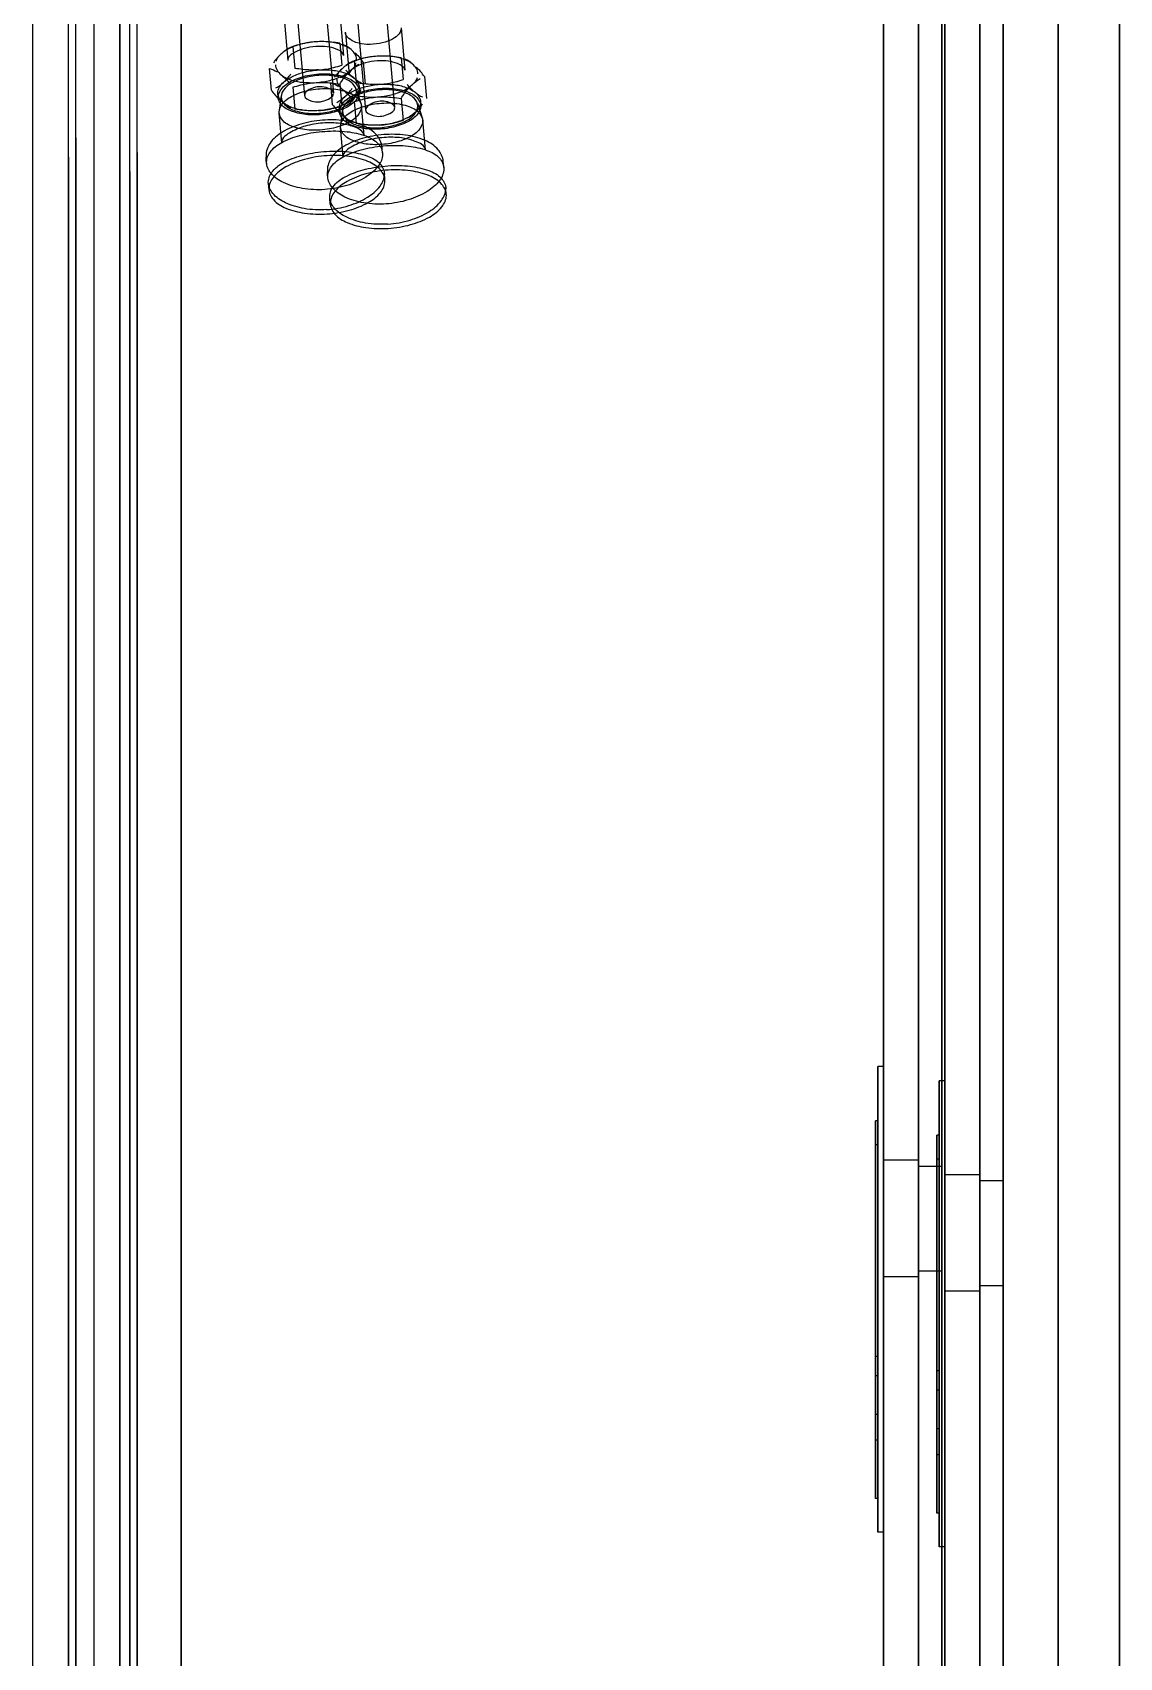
# Model space of a CAD drawing. Header units: millimetres. Extents: x -69706 to 52883, y -6882 to 68885.
# Drawn here: x 7547.1 to 7640.5, y 24041.9 to 24181.5 of the extents above; entities that cross this region are included whole.
import ezdxf

# ---------------------------------------------------------------- set-up
doc = ezdxf.new("R2010")
doc.units = ezdxf.units.MM
doc.layers.add('ac-SB', color=7, linetype='Continuous', lineweight=13)

# ---------------------------------------------------------------- blocks, each defined once
blk = doc.blocks.new('A$C15852BBE')
at = {"layer": 'ac-SB', "lineweight": -3}
for p, q in [((5538.81, 3950), (5538.81, 50)), ((5538.81, 2872.2), (5538.81, 3496)), ((5538.81, 2872.2), (5538.81, 3496)), ((5538.81, 2872.2), (5538.81, 3496)), ((5538.81, 3496), (5538.81, 2872.2)), ((5553.81, 3496.04), (5553.81, 2872.16)), ((5553.81, 2872.16), (5553.81, 3496.04)), ((5553.81, 3496), (5553.81, 2872.2)), ((5544.08, 2870.96), (5544.08, 3494.76)), ((5544.08, 2870.96), (5544.08, 3494.76)), ((5544.08, 2870.96), (5544.08, 3494.76)), ((5544.08, 3494.76), (5544.08, 2870.96)), ((5559.08, 3494.8), (5559.08, 2870.92)), ((5559.08, 2870.92), (5559.08, 3494.8)), ((5559.08, 3494.76), (5559.08, 2870.96)), ((5550.81, 2874.1), (5550.81, 3494.1)), ((5550.81, 3494.1), (5550.81, 2874.1)), ((5556.08, 2872.86), (5556.08, 3492.86)), ((5556.08, 3492.86), (5556.08, 2872.86)), ((5548.81, 2980.58), (5548.81, 3419.1)), ((5550.81, 3419.1), (5550.81, 2980.58)), ((5554.08, 2979.34), (5554.08, 3417.86)), ((5556.08, 3417.86), (5556.08, 2979.34)), ((5548.81, 3006.01), (5548.81, 3389.74)), ((5550.81, 3006.01), (5550.81, 3389.74)), ((5554.08, 3004.77), (5554.08, 3388.5)), ((5556.08, 3004.77), (5556.08, 3388.5)), ((5548.81, 3387.61), (5548.81, 2949.1)), ((5550.81, 2949.1), (5550.81, 3387.61)), ((5554.08, 3386.37), (5554.08, 2947.86)), ((5556.08, 2947.86), (5556.08, 3386.37)), ((5548.81, 3362.19), (5548.81, 2978.45)), ((5550.81, 3362.19), (5550.81, 2978.45)), ((5554.08, 3360.95), (5554.08, 2977.22)), ((5556.08, 3360.95), (5556.08, 2977.22)), ((5623.18, 3034.36), (5623.18, 3357)), ((5623.81, 3036.01), (5623.81, 3355.1)), ((5628.45, 3033.12), (5628.45, 3355.76)), ((5629.08, 3034.77), (5629.08, 3353.86)), ((5623.18, 3333.83), (5623.18, 3011.2)), ((5628.45, 3332.59), (5628.45, 3009.96)), ((5623.81, 3332.19), (5623.81, 3013.1)), ((5629.08, 3330.95), (5629.08, 3011.86)), ((5619.41, 3200.18), (5619.41, 3004.6)), ((5626.91, 3004.6), (5626.91, 3200.18)), ((5619.41, 3006.6), (5619.41, 3200)), ((5624.68, 3198.94), (5624.68, 3003.36)), ((5624.68, 3005.36), (5624.68, 3198.76)), ((5632.18, 3003.36), (5632.18, 3198.94)), ((5550.81, 2976.6), (5550.81, 3184.1)), ((5553.81, 3184.1), (5553.81, 2976.6)), ((5556.08, 2975.36), (5556.08, 3182.86)), ((5559.08, 3182.86), (5559.08, 2975.36)), ((5553.81, 3152.1), (5553.81, 3154.1)), ((5553.81, 3154.1), (5553.81, 3152.1)), ((5553.81, 3154.1), (5554.31, 3154.1)), ((5553.81, 3154.1), (5554.31, 3154.1)), ((5554.31, 3154.1), (5554.31, 3152.1)), ((5554.31, 3152.1), (5554.31, 3154.1)), ((5559.08, 3150.86), (5559.08, 3152.86)), ((5559.08, 3152.86), (5559.08, 3150.86)), ((5559.08, 3152.86), (5559.58, 3152.86)), ((5559.08, 3152.86), (5559.58, 3152.86)), ((5559.58, 3152.86), (5559.58, 3150.86)), ((5559.58, 3150.86), (5559.58, 3152.86)), ((5553.81, 3116.1), (5553.81, 3152.1)), ((5553.81, 3152.1), (5553.81, 3116.1)), ((5554.31, 3152.1), (5554.31, 3116.1)), ((5554.31, 3116.1), (5554.31, 3152.1)), ((5554.31, 3138.97), (5554.31, 3151.21)), ((5554.31, 3151.21), (5554.31, 3146.2)), ((5554.31, 3151.21), (5554.51, 3151.21)), ((5554.51, 3151.21), (5554.51, 3138.97)), ((5554.51, 3146.2), (5554.51, 3151.21)), ((5559.08, 3114.86), (5559.08, 3150.86)), ((5559.08, 3150.86), (5559.08, 3114.86)), ((5559.58, 3150.86), (5559.58, 3114.86)), ((5559.58, 3114.86), (5559.58, 3150.86)), ((5559.58, 3137.73), (5559.58, 3149.97)), ((5559.58, 3149.97), (5559.58, 3144.96)), ((5559.58, 3149.97), (5559.78, 3149.97)), ((5559.78, 3149.97), (5559.78, 3137.73)), ((5559.78, 3144.96), (5559.78, 3149.97)), ((5554.31, 3146.2), (5554.31, 3143.95)), ((5554.31, 3146.2), (5554.51, 3146.2)), ((5554.51, 3143.95), (5554.51, 3146.2)), ((5559.58, 3144.96), (5559.58, 3142.71)), ((5559.58, 3144.96), (5559.78, 3144.96)), ((5559.78, 3142.71), (5559.78, 3144.96)), ((5554.31, 3143.95), (5554.31, 3118.75)), ((5554.51, 3143.95), (5554.31, 3143.95)), ((5554.51, 3118.75), (5554.51, 3143.95)), ((5559.58, 3142.71), (5559.58, 3117.52)), ((5559.78, 3142.71), (5559.58, 3142.71)), ((5559.78, 3117.52), (5559.78, 3142.71)), ((5554.31, 3120.79), (5554.31, 3140.66)), ((5554.31, 3140.66), (5554.31, 3138.97)), ((5554.31, 3140.66), (5554.51, 3140.66)), ((5554.51, 3138.97), (5554.51, 3140.66)), ((5554.51, 3140.66), (5554.51, 3120.79)), ((5554.51, 3138.97), (5554.31, 3138.97)), ((5559.58, 3119.55), (5559.58, 3139.42)), ((5559.58, 3139.42), (5559.58, 3137.73)), ((5559.58, 3139.42), (5559.78, 3139.42)), ((5559.78, 3137.73), (5559.78, 3139.42)), ((5559.78, 3139.42), (5559.78, 3119.55)), ((5559.78, 3137.73), (5559.58, 3137.73)), ((5548.81, 3124.91), (5548.81, 3131.66)), ((5550.81, 3131.66), (5548.81, 3131.66)), ((5550.81, 3132.16), (5550.81, 3122.16)), ((5550.81, 3122.16), (5550.81, 3132.16)), ((5550.81, 3132.16), (5553.81, 3132.16)), ((5550.81, 3132.16), (5553.81, 3132.16)), ((5550.81, 3124.91), (5550.81, 3131.66)), ((5553.81, 3122.16), (5553.81, 3132.16)), ((5553.81, 3132.16), (5553.81, 3122.16)), ((5554.08, 3123.67), (5554.08, 3130.42)), ((5556.08, 3130.42), (5554.08, 3130.42)), ((5556.08, 3130.92), (5556.08, 3120.92)), ((5556.08, 3120.92), (5556.08, 3130.92)), ((5556.08, 3130.92), (5559.08, 3130.92)), ((5556.08, 3130.92), (5559.08, 3130.92)), ((5556.08, 3123.67), (5556.08, 3130.42)), ((5559.08, 3120.92), (5559.08, 3130.92)), ((5559.08, 3130.92), (5559.08, 3120.92)), ((5548.81, 3129.41), (5548.81, 3122.66)), ((5550.81, 3129.41), (5550.81, 3122.66)), ((5554.08, 3128.17), (5554.08, 3121.42)), ((5556.08, 3128.17), (5556.08, 3121.42)), ((5550.81, 3122.66), (5548.81, 3122.66)), ((5550.81, 3122.16), (5553.81, 3122.16)), ((5550.81, 3122.16), (5553.81, 3122.16)), ((5556.08, 3121.42), (5554.08, 3121.42)), ((5554.31, 3118.75), (5554.31, 3120.79)), ((5554.51, 3120.79), (5554.31, 3120.79)), ((5554.51, 3120.79), (5554.51, 3118.75)), ((5556.08, 3120.92), (5559.08, 3120.92)), ((5556.08, 3120.92), (5559.08, 3120.92)), ((5559.58, 3117.52), (5559.58, 3119.55)), ((5559.78, 3119.55), (5559.58, 3119.55)), ((5559.78, 3119.55), (5559.78, 3117.52)), ((5554.31, 3118.75), (5554.51, 3118.75)), ((5559.58, 3117.52), (5559.78, 3117.52)), ((5553.81, 3116.1), (5553.81, 3114.1)), ((5553.81, 3114.1), (5553.81, 3116.1)), ((5554.31, 3116.1), (5554.31, 3114.1)), ((5554.31, 3114.1), (5554.31, 3116.1)), ((5553.81, 3114.1), (5554.31, 3114.1)), ((5553.81, 3114.1), (5554.31, 3114.1)), ((5559.08, 3114.86), (5559.08, 3112.86)), ((5559.08, 3112.86), (5559.08, 3114.86)), ((5559.58, 3114.86), (5559.58, 3112.86)), ((5559.58, 3112.86), (5559.58, 3114.86)), ((5559.08, 3112.86), (5559.58, 3112.86)), ((5559.08, 3112.86), (5559.58, 3112.86)), ((5606.6, 3038.82), (5606.65, 3038.27)), ((5596.64, 3037.94), (5596.69, 3037.38)), ((5611.86, 3037.59), (5611.91, 3037.03)), ((5596.84, 3035.65), (5596.87, 3035.35)), ((5596.87, 3035.35), (5596.89, 3035.13)), ((5601.9, 3036.7), (5601.95, 3036.14)), ((5606.8, 3036.54), (5606.83, 3036.23)), ((5606.83, 3036.23), (5606.85, 3036.02)), ((5606.85, 3035.98), (5606.85, 3036.02)), ((5606.85, 3035.95), (5606.85, 3035.98)), ((5606.85, 3035.91), (5606.85, 3035.95)), ((5606.85, 3035.87), (5606.85, 3035.91)), ((5598.43, 3034.14), (5598.66, 3031.59)), ((5602.11, 3034.41), (5602.14, 3034.11)), ((5602.14, 3034.11), (5602.15, 3033.89)), ((5605.5, 3034.76), (5605.5, 3034.77)), ((5605.5, 3034.77), (5605.73, 3032.22)), ((5605.51, 3034.75), (5605.5, 3034.76)), ((5605.51, 3034.75), (5605.51, 3034.75)), ((5605.51, 3034.74), (5605.51, 3034.75)), ((5612.07, 3035.3), (5612.1, 3035)), ((5612.1, 3035), (5612.12, 3034.78)), ((5612.12, 3034.74), (5612.12, 3034.78)), ((5612.12, 3034.71), (5612.12, 3034.74)), ((5612.12, 3034.67), (5612.12, 3034.71)), ((5612.12, 3034.64), (5612.12, 3034.67)), ((5603.7, 3032.9), (5603.93, 3030.35)), ((5610.77, 3033.52), (5610.77, 3033.53)), ((5610.77, 3033.53), (5611, 3030.98)), ((5610.77, 3033.52), (5610.77, 3033.52)), ((5610.77, 3033.51), (5610.77, 3033.52)), ((5610.77, 3033.5), (5610.77, 3033.51)), ((5599.11, 3030.14), (5598.7, 3031.39)), ((5600.52, 3029.73), (5600.35, 3031.61)), ((5604.55, 3030), (5604.38, 3031.88)), ((5605.54, 3030.71), (5605.73, 3032.02)), ((5598.86, 3029.95), (5598.82, 3030.3)), ((5602.12, 3018.67), (5601.07, 3030.5)), ((5604.61, 3018.89), (5603.56, 3030.72)), ((5604.38, 3028.9), (5603.97, 3030.15)), ((5605.79, 3028.49), (5605.62, 3030.37)), ((5605.83, 3030.57), (5605.8, 3030.92)), ((5606.4, 3030.26), (5606.56, 3028.39)), ((5609.82, 3028.76), (5609.65, 3030.64)), ((5610.81, 3029.47), (5610.99, 3030.78)), ((5598.5, 3027.85), (5598.34, 3029.72)), ((5603.77, 3026.61), (5603.6, 3028.49)), ((5604.12, 3028.71), (5604.09, 3029.06)), ((5604.55, 3026.5), (5604.38, 3028.38)), ((5607.39, 3017.43), (5606.33, 3029.26)), ((5609.88, 3017.65), (5608.82, 3029.48)), ((5611.1, 3029.34), (5611.06, 3029.68)), ((5611.66, 3029.02), (5611.83, 3027.15)), ((5600.52, 3023.66), (5600.2, 3027.29)), ((5600.52, 3026.23), (5600.35, 3028.11)), ((5605.3, 3024.09), (5604.98, 3027.71)), ((5609.82, 3025.26), (5609.65, 3027.14)), ((5605.79, 3022.42), (5605.46, 3026.05)), ((5605.79, 3024.99), (5605.62, 3026.87)), ((5610.57, 3022.85), (5610.25, 3026.48))]:
    blk.add_line(p, q, dxfattribs=at)
for points, knots in [([(5606.6, 3038.71), (5606.6, 3039.05), (5606.23, 3039.82), (5605.05, 3040.5), (5603.46, 3040.89), (5602.26, 3040.92), (5601.62, 3040.88)], [0, 0, 0, 0, 0.171778, 0.392382, 0.674111, 1, 1, 1, 1]), ([(5601.62, 3040.88), (5600.97, 3040.84), (5599.75, 3040.64), (5598.16, 3040.03), (5597.01, 3039.2), (5596.63, 3038.4), (5596.63, 3038.05)], [0, 0, 0, 0, 0.317822, 0.600203, 0.826725, 1, 1, 1, 1]), ([(5601.65, 3040.51), (5601.01, 3040.47), (5599.78, 3040.25), (5598.19, 3039.57), (5597.06, 3038.67), (5596.68, 3037.85), (5596.68, 3037.49)], [0, 0, 0, 0, 0.311414, 0.595346, 0.826383, 1, 1, 1, 1]), ([(5601.65, 3040.51), (5602.29, 3040.56), (5603.51, 3040.51), (5605.11, 3040.04), (5606.28, 3039.29), (5606.65, 3038.51), (5606.65, 3038.16)], [0, 0, 0, 0, 0.320852, 0.602013, 0.826365, 1, 1, 1, 1]), ([(5606.88, 3039.64), (5606.24, 3039.6), (5605.02, 3039.4), (5603.43, 3038.79), (5602.28, 3037.96), (5601.9, 3037.16), (5601.9, 3036.81)], [0, 0, 0, 0, 0.317822, 0.600203, 0.826725, 1, 1, 1, 1]), ([(5611.87, 3037.48), (5611.87, 3037.81), (5611.5, 3038.58), (5610.32, 3039.26), (5608.73, 3039.65), (5607.52, 3039.68), (5606.88, 3039.64)], [0, 0, 0, 0, 0.171778, 0.392382, 0.674111, 1, 1, 1, 1]), ([(5596.84, 3035.76), (5596.84, 3036.12), (5597.21, 3036.94), (5598.35, 3037.84), (5599.93, 3038.52), (5601.16, 3038.74), (5601.8, 3038.78)], [0, 0, 0, 0, 0.173291, 0.404122, 0.68812, 1, 1, 1, 1]), ([(5601.62, 3035.88), (5602.27, 3035.92), (5603.48, 3036.12), (5605.07, 3036.73), (5606.22, 3037.56), (5606.6, 3038.36), (5606.6, 3038.71)], [0, 0, 0, 0, 0.317822, 0.600203, 0.826725, 1, 1, 1, 1]), ([(5606.65, 3038.16), (5606.65, 3037.81), (5606.27, 3037.03), (5605.1, 3036.28), (5603.51, 3035.73), (5602.3, 3035.56), (5601.65, 3035.51)], [0, 0, 0, 0, 0.171315, 0.394813, 0.677991, 1, 1, 1, 1]), ([(5601.8, 3038.78), (5602.44, 3038.83), (5603.66, 3038.78), (5605.26, 3038.31), (5606.43, 3037.56), (5606.81, 3036.78), (5606.81, 3036.43)], [0, 0, 0, 0, 0.320673, 0.601851, 0.826312, 1, 1, 1, 1]), ([(5606.92, 3039.27), (5606.27, 3039.23), (5605.05, 3039.01), (5603.46, 3038.33), (5602.33, 3037.43), (5601.95, 3036.61), (5601.95, 3036.25)], [0, 0, 0, 0, 0.311414, 0.595346, 0.826383, 1, 1, 1, 1]), ([(5606.92, 3039.27), (5607.56, 3039.32), (5608.77, 3039.27), (5610.37, 3038.8), (5611.54, 3038.05), (5611.92, 3037.27), (5611.92, 3036.92)], [0, 0, 0, 0, 0.320852, 0.602013, 0.826365, 1, 1, 1, 1]), ([(5596.63, 3038.05), (5596.63, 3037.71), (5597, 3036.94), (5598.18, 3036.26), (5599.77, 3035.87), (5600.98, 3035.84), (5601.62, 3035.88)], [0, 0, 0, 0, 0.171778, 0.392382, 0.674111, 1, 1, 1, 1]), ([(5601.65, 3035.51), (5601.01, 3035.47), (5599.82, 3035.48), (5598.24, 3035.81), (5597.05, 3036.41), (5596.68, 3037.16), (5596.68, 3037.49)], [0, 0, 0, 0, 0.330326, 0.612785, 0.829913, 1, 1, 1, 1]), ([(5601.9, 3036.81), (5601.9, 3036.47), (5602.27, 3035.7), (5603.45, 3035.03), (5605.04, 3034.63), (5606.25, 3034.6), (5606.88, 3034.64)], [0, 0, 0, 0, 0.171778, 0.392382, 0.674111, 1, 1, 1, 1]), ([(5602.1, 3034.52), (5602.1, 3034.88), (5602.48, 3035.7), (5603.61, 3036.6), (5605.2, 3037.29), (5606.43, 3037.5), (5607.07, 3037.55)], [0, 0, 0, 0, 0.173291, 0.404122, 0.68812, 1, 1, 1, 1]), ([(5606.88, 3034.64), (5607.53, 3034.68), (5608.75, 3034.88), (5610.34, 3035.49), (5611.49, 3036.32), (5611.87, 3037.12), (5611.87, 3037.48)], [0, 0, 0, 0, 0.317822, 0.600203, 0.826725, 1, 1, 1, 1]), ([(5611.92, 3036.92), (5611.92, 3036.57), (5611.54, 3035.79), (5610.37, 3035.04), (5608.78, 3034.49), (5607.56, 3034.32), (5606.92, 3034.27)], [0, 0, 0, 0, 0.171315, 0.394813, 0.677991, 1, 1, 1, 1]), ([(5607.07, 3037.55), (5607.71, 3037.59), (5608.93, 3037.54), (5610.53, 3037.07), (5611.7, 3036.32), (5612.07, 3035.54), (5612.07, 3035.19)], [0, 0, 0, 0, 0.320673, 0.601851, 0.826312, 1, 1, 1, 1]), ([(5601.8, 3033.78), (5601.17, 3033.74), (5599.97, 3033.75), (5598.4, 3034.08), (5597.2, 3034.68), (5596.84, 3035.43), (5596.84, 3035.76)], [0, 0, 0, 0, 0.33023, 0.612723, 0.829904, 1, 1, 1, 1]), ([(5596.89, 3035.13), (5596.92, 3034.77), (5597.31, 3033.96), (5598.55, 3033.2), (5600.18, 3032.81), (5602.01, 3032.77), (5603.83, 3033.09), (5605.4, 3033.73), (5606.53, 3034.65), (5606.85, 3035.5), (5606.85, 3035.87)], [0, 0, 0, 0, 0.089683, 0.203763, 0.343737, 0.497246, 0.651218, 0.79233, 0.90892, 1, 1, 1, 1]), ([(5606.81, 3036.43), (5606.81, 3036.08), (5606.43, 3035.3), (5605.25, 3034.55), (5603.67, 3034.01), (5602.45, 3033.83), (5601.8, 3033.78)], [0, 0, 0, 0, 0.171231, 0.394676, 0.677925, 1, 1, 1, 1]), ([(5606.92, 3034.27), (5606.28, 3034.23), (5605.09, 3034.24), (5603.51, 3034.57), (5602.31, 3035.17), (5601.95, 3035.92), (5601.95, 3036.25)], [0, 0, 0, 0, 0.330326, 0.612785, 0.829913, 1, 1, 1, 1]), ([(5598.43, 3034.14), (5598.47, 3033.76), (5599.38, 3033.33), (5600.54, 3033.06), (5601.99, 3033.03), (5603.43, 3033.28), (5604.61, 3033.75), (5605.51, 3034.33), (5605.51, 3034.74)], [0, 0, 0, 0, 0.142449, 0.297519, 0.487336, 0.680172, 0.843022, 1, 1, 1, 1]), ([(5607.07, 3032.55), (5606.43, 3032.5), (5605.24, 3032.51), (5603.66, 3032.84), (5602.47, 3033.44), (5602.1, 3034.19), (5602.1, 3034.52)], [0, 0, 0, 0, 0.33023, 0.612723, 0.829904, 1, 1, 1, 1]), ([(5602.15, 3033.89), (5602.19, 3033.53), (5602.58, 3032.72), (5603.81, 3031.96), (5605.44, 3031.57), (5607.28, 3031.53), (5609.1, 3031.85), (5610.66, 3032.5), (5611.8, 3033.41), (5612.12, 3034.26), (5612.12, 3034.64)], [0, 0, 0, 0, 0.089683, 0.203763, 0.343737, 0.497246, 0.651218, 0.79233, 0.90892, 1, 1, 1, 1]), ([(5612.07, 3035.19), (5612.07, 3034.84), (5611.69, 3034.06), (5610.52, 3033.31), (5608.93, 3032.77), (5607.72, 3032.59), (5607.07, 3032.55)], [0, 0, 0, 0, 0.171231, 0.394676, 0.677925, 1, 1, 1, 1]), ([(5598.66, 3031.67), (5598.66, 3031.96), (5599.02, 3032.62), (5600.06, 3033.24), (5601.43, 3033.64), (5602.94, 3033.75), (5604.31, 3033.53), (5605.37, 3033.05), (5605.73, 3032.42), (5605.73, 3032.14)], [0, 0, 0, 0, 0.101826, 0.242255, 0.416571, 0.601867, 0.77096, 0.903185, 1, 1, 1, 1]), ([(5603.7, 3032.9), (5603.73, 3032.52), (5604.64, 3032.09), (5605.81, 3031.82), (5607.26, 3031.79), (5608.7, 3032.04), (5609.88, 3032.51), (5610.77, 3033.09), (5610.77, 3033.5)], [0, 0, 0, 0, 0.142449, 0.297519, 0.487336, 0.680172, 0.843022, 1, 1, 1, 1]), ([(5605.73, 3032.14), (5605.73, 3031.85), (5605.37, 3031.19), (5604.34, 3030.57), (5602.96, 3030.17), (5601.45, 3030.06), (5600.08, 3030.28), (5599.02, 3030.76), (5598.66, 3031.39), (5598.66, 3031.67)], [0, 0, 0, 0, 0.101826, 0.242255, 0.416571, 0.601867, 0.77096, 0.903185, 1, 1, 1, 1]), ([(5598.82, 3030.38), (5598.82, 3030.66), (5599.19, 3031.32), (5600.2, 3031.92), (5601.55, 3032.32), (5603.03, 3032.43), (5604.38, 3032.21), (5605.43, 3031.75), (5605.8, 3031.12), (5605.8, 3030.84)], [0, 0, 0, 0, 0.103131, 0.242354, 0.415472, 0.599833, 0.768568, 0.901459, 1, 1, 1, 1]), ([(5605.55, 3030.83), (5605.55, 3031.08), (5605.22, 3031.66), (5604.25, 3032.09), (5603, 3032.3), (5601.62, 3032.2), (5600.37, 3031.83), (5599.42, 3031.28), (5599.07, 3030.66), (5599.07, 3030.39)], [0, 0, 0, 0, 0.098017, 0.229125, 0.397041, 0.581353, 0.755224, 0.896302, 1, 1, 1, 1]), ([(5599.32, 3030.94), (5599.55, 3031.15), (5600.14, 3031.52), (5601.17, 3031.87), (5601.94, 3031.99), (5602.34, 3032.01)], [0, 0, 0, 0, 0.287144, 0.629207, 1, 1, 1, 1]), ([(5602.34, 3032.01), (5601.9, 3031.98), (5601.23, 3031.87), (5600.57, 3031.68), (5600.35, 3031.61)], [0, 0, 0, 0, 0.654238, 1, 1, 1, 1]), ([(5603.56, 3030.69), (5603.56, 3030.96), (5602.71, 3031.34), (5601.88, 3031.25), (5601.06, 3030.82), (5601.06, 3030.53)], [0, 0, 0, 0, 0.277863, 0.700088, 1, 1, 1, 1]), ([(5602.34, 3032.01), (5602.78, 3032.04), (5603.47, 3032.02), (5604.15, 3031.92), (5604.38, 3031.88)], [0, 0, 0, 0, 0.649076, 1, 1, 1, 1]), ([(5602.34, 3032.01), (5602.74, 3032.04), (5603.5, 3032.03), (5604.53, 3031.82), (5605.13, 3031.53), (5605.36, 3031.34)], [0, 0, 0, 0, 0.378864, 0.720109, 1, 1, 1, 1]), ([(5603.92, 3030.43), (5603.92, 3030.72), (5604.29, 3031.38), (5605.32, 3032), (5606.7, 3032.4), (5608.21, 3032.51), (5609.58, 3032.29), (5610.64, 3031.81), (5611, 3031.18), (5611, 3030.9)], [0, 0, 0, 0, 0.101826, 0.242255, 0.416571, 0.601867, 0.77096, 0.903185, 1, 1, 1, 1]), ([(5604.09, 3029.14), (5604.09, 3029.43), (5604.46, 3030.08), (5605.47, 3030.68), (5606.81, 3031.08), (5608.3, 3031.19), (5609.65, 3030.97), (5610.7, 3030.51), (5611.07, 3029.88), (5611.07, 3029.6)], [0, 0, 0, 0, 0.103131, 0.242354, 0.415472, 0.599833, 0.768568, 0.901459, 1, 1, 1, 1]), ([(5605.8, 3030.84), (5605.8, 3030.55), (5605.43, 3029.9), (5604.42, 3029.3), (5603.08, 3028.9), (5601.59, 3028.79), (5600.24, 3029.01), (5599.19, 3029.47), (5598.82, 3030.1), (5598.82, 3030.38)], [0, 0, 0, 0, 0.103131, 0.242354, 0.415472, 0.599833, 0.768568, 0.901459, 1, 1, 1, 1]), ([(5599.07, 3030.39), (5599.07, 3030.14), (5599.41, 3029.56), (5600.37, 3029.12), (5601.62, 3028.92), (5603, 3029.02), (5604.25, 3029.38), (5605.2, 3029.94), (5605.55, 3030.56), (5605.55, 3030.83)], [0, 0, 0, 0, 0.098017, 0.229125, 0.397041, 0.581353, 0.755224, 0.896302, 1, 1, 1, 1]), ([(5601.06, 3030.53), (5601.06, 3030.26), (5601.91, 3029.88), (5602.74, 3029.97), (5603.56, 3030.4), (5603.56, 3030.69)], [0, 0, 0, 0, 0.277863, 0.700088, 1, 1, 1, 1]), ([(5604.55, 3030), (5604.32, 3029.93), (5603.67, 3029.74), (5603, 3029.63), (5602.56, 3029.6)], [0, 0, 0, 0, 0.349085, 1, 1, 1, 1]), ([(5611, 3030.9), (5611, 3030.61), (5610.63, 3029.95), (5609.6, 3029.33), (5608.23, 3028.93), (5606.72, 3028.82), (5605.34, 3029.04), (5604.29, 3029.52), (5603.92, 3030.15), (5603.92, 3030.43)], [0, 0, 0, 0, 0.101826, 0.242255, 0.416571, 0.601867, 0.77096, 0.903185, 1, 1, 1, 1]), ([(5610.82, 3029.59), (5610.82, 3029.84), (5610.48, 3030.42), (5609.52, 3030.86), (5608.27, 3031.06), (5606.89, 3030.96), (5605.64, 3030.6), (5604.68, 3030.04), (5604.34, 3029.42), (5604.34, 3029.15)], [0, 0, 0, 0, 0.098017, 0.229125, 0.397041, 0.581353, 0.755224, 0.896302, 1, 1, 1, 1]), ([(5604.59, 3029.7), (5604.81, 3029.91), (5605.41, 3030.28), (5606.44, 3030.63), (5607.21, 3030.75), (5607.61, 3030.77)], [0, 0, 0, 0, 0.287144, 0.629207, 1, 1, 1, 1]), ([(5607.61, 3030.77), (5607.17, 3030.75), (5606.49, 3030.63), (5605.84, 3030.44), (5605.62, 3030.37)], [0, 0, 0, 0, 0.654238, 1, 1, 1, 1]), ([(5608.82, 3029.45), (5608.82, 3029.72), (5607.98, 3030.1), (5607.15, 3030.01), (5606.33, 3029.58), (5606.33, 3029.29)], [0, 0, 0, 0, 0.277863, 0.700088, 1, 1, 1, 1]), ([(5607.61, 3030.77), (5608.05, 3030.8), (5608.74, 3030.78), (5609.41, 3030.68), (5609.65, 3030.64)], [0, 0, 0, 0, 0.649076, 1, 1, 1, 1]), ([(5607.61, 3030.77), (5608.01, 3030.8), (5608.77, 3030.79), (5609.8, 3030.58), (5610.4, 3030.29), (5610.63, 3030.1)], [0, 0, 0, 0, 0.378864, 0.720109, 1, 1, 1, 1]), ([(5602.34, 3028.51), (5601.94, 3028.49), (5601.18, 3028.5), (5600.15, 3028.71), (5599.55, 3029), (5599.32, 3029.19)], [0, 0, 0, 0, 0.378864, 0.720109, 1, 1, 1, 1]), ([(5602.56, 3029.6), (5602.16, 3029.57), (5601.39, 3029.45), (5600.35, 3029.1), (5599.76, 3028.73), (5599.54, 3028.52)], [0, 0, 0, 0, 0.370748, 0.712889, 1, 1, 1, 1]), ([(5602.34, 3028.51), (5601.9, 3028.48), (5601.23, 3028.37), (5600.58, 3028.18), (5600.35, 3028.11)], [0, 0, 0, 0, 0.650236, 1, 1, 1, 1]), ([(5602.56, 3029.6), (5602.12, 3029.57), (5601.43, 3029.59), (5600.75, 3029.69), (5600.52, 3029.73)], [0, 0, 0, 0, 0.649076, 1, 1, 1, 1]), ([(5605.36, 3029.59), (5605.14, 3029.38), (5604.55, 3029.01), (5603.51, 3028.66), (5602.74, 3028.54), (5602.34, 3028.51)], [0, 0, 0, 0, 0.287144, 0.629207, 1, 1, 1, 1]), ([(5602.34, 3028.51), (5602.79, 3028.54), (5603.47, 3028.52), (5604.15, 3028.42), (5604.38, 3028.38)], [0, 0, 0, 0, 0.653086, 1, 1, 1, 1]), ([(5605.58, 3028.92), (5605.35, 3029.11), (5604.75, 3029.4), (5603.72, 3029.61), (5602.95, 3029.62), (5602.56, 3029.6)], [0, 0, 0, 0, 0.279859, 0.621181, 1, 1, 1, 1]), ([(5611.07, 3029.6), (5611.07, 3029.32), (5610.7, 3028.66), (5609.69, 3028.06), (5608.34, 3027.66), (5606.86, 3027.55), (5605.51, 3027.77), (5604.46, 3028.23), (5604.09, 3028.86), (5604.09, 3029.14)], [0, 0, 0, 0, 0.103131, 0.242354, 0.415472, 0.599833, 0.768568, 0.901459, 1, 1, 1, 1]), ([(5604.34, 3029.15), (5604.34, 3028.9), (5604.67, 3028.32), (5605.64, 3027.89), (5606.89, 3027.68), (5608.27, 3027.78), (5609.52, 3028.15), (5610.47, 3028.7), (5610.82, 3029.32), (5610.82, 3029.59)], [0, 0, 0, 0, 0.098017, 0.229125, 0.397041, 0.581353, 0.755224, 0.896302, 1, 1, 1, 1]), ([(5607.82, 3028.36), (5607.42, 3028.33), (5606.65, 3028.21), (5605.62, 3027.86), (5605.03, 3027.49), (5604.8, 3027.28)], [0, 0, 0, 0, 0.370748, 0.712889, 1, 1, 1, 1]), ([(5607.82, 3028.36), (5607.38, 3028.33), (5606.7, 3028.35), (5606.02, 3028.45), (5605.79, 3028.49)], [0, 0, 0, 0, 0.649076, 1, 1, 1, 1]), ([(5606.33, 3029.29), (5606.33, 3029.02), (5607.18, 3028.64), (5608.01, 3028.73), (5608.82, 3029.16), (5608.82, 3029.45)], [0, 0, 0, 0, 0.277863, 0.700088, 1, 1, 1, 1]), ([(5609.82, 3028.76), (5609.59, 3028.69), (5608.94, 3028.5), (5608.27, 3028.39), (5607.82, 3028.36)], [0, 0, 0, 0, 0.349085, 1, 1, 1, 1]), ([(5610.85, 3027.68), (5610.62, 3027.87), (5610.02, 3028.16), (5608.98, 3028.37), (5608.22, 3028.38), (5607.82, 3028.36)], [0, 0, 0, 0, 0.279859, 0.621181, 1, 1, 1, 1]), ([(5600.2, 3027.29), (5600.22, 3027.01), (5600.84, 3026.68), (5601.63, 3026.5), (5602.24, 3026.48), (5602.56, 3026.5)], [0, 0, 0, 0, 0.321665, 0.630064, 1, 1, 1, 1]), ([(5602.56, 3026.5), (5602.9, 3026.52), (5603.55, 3026.63), (5604.38, 3026.95), (5605.01, 3027.41), (5604.98, 3027.71)], [0, 0, 0, 0, 0.364505, 0.675919, 1, 1, 1, 1]), ([(5602.56, 3026.1), (5602.96, 3026.12), (5603.73, 3026.24), (5604.76, 3026.59), (5605.35, 3026.96), (5605.58, 3027.17)], [0, 0, 0, 0, 0.370748, 0.712889, 1, 1, 1, 1]), ([(5607.61, 3027.27), (5607.21, 3027.25), (5606.45, 3027.26), (5605.42, 3027.47), (5604.82, 3027.76), (5604.59, 3027.95)], [0, 0, 0, 0, 0.378864, 0.720109, 1, 1, 1, 1]), ([(5607.61, 3027.27), (5607.17, 3027.25), (5606.5, 3027.13), (5605.84, 3026.94), (5605.62, 3026.87)], [0, 0, 0, 0, 0.650236, 1, 1, 1, 1]), ([(5610.63, 3028.35), (5610.4, 3028.14), (5609.81, 3027.77), (5608.78, 3027.42), (5608.01, 3027.3), (5607.61, 3027.27)], [0, 0, 0, 0, 0.287144, 0.629207, 1, 1, 1, 1]), ([(5607.61, 3027.27), (5608.05, 3027.3), (5608.74, 3027.28), (5609.41, 3027.18), (5609.65, 3027.14)], [0, 0, 0, 0, 0.653086, 1, 1, 1, 1]), ([(5599.54, 3026.77), (5599.76, 3026.59), (5600.37, 3026.29), (5601.4, 3026.08), (5602.16, 3026.07), (5602.56, 3026.1)], [0, 0, 0, 0, 0.279859, 0.621181, 1, 1, 1, 1]), ([(5600.52, 3026.23), (5600.75, 3026.19), (5601.43, 3026.09), (5602.12, 3026.07), (5602.56, 3026.1)], [0, 0, 0, 0, 0.350243, 1, 1, 1, 1]), ([(5602.56, 3026.1), (5603, 3026.13), (5603.67, 3026.24), (5604.32, 3026.43), (5604.55, 3026.5)], [0, 0, 0, 0, 0.650236, 1, 1, 1, 1]), ([(5605.46, 3026.05), (5605.49, 3025.77), (5606.1, 3025.44), (5606.9, 3025.26), (5607.51, 3025.24), (5607.83, 3025.26)], [0, 0, 0, 0, 0.321665, 0.630064, 1, 1, 1, 1]), ([(5607.82, 3024.86), (5608.23, 3024.88), (5609, 3025), (5610.03, 3025.35), (5610.62, 3025.72), (5610.85, 3025.93)], [0, 0, 0, 0, 0.370748, 0.712889, 1, 1, 1, 1]), ([(5607.83, 3025.26), (5608.17, 3025.28), (5608.82, 3025.4), (5609.65, 3025.71), (5610.27, 3026.17), (5610.25, 3026.48)], [0, 0, 0, 0, 0.364505, 0.675919, 1, 1, 1, 1]), ([(5600.52, 3023.71), (5600.52, 3024.16), (5601.33, 3024.76), (5602.38, 3025.04), (5603.43, 3025.11), (5604.47, 3024.99), (5605.3, 3024.45), (5605.3, 3024.03)], [0, 0, 0, 0, 0.238107, 0.415876, 0.604841, 0.777283, 1, 1, 1, 1]), ([(5604.8, 3025.53), (5605.03, 3025.35), (5605.63, 3025.06), (5606.67, 3024.84), (5607.43, 3024.83), (5607.82, 3024.86)], [0, 0, 0, 0, 0.279859, 0.621181, 1, 1, 1, 1]), ([(5605.79, 3024.99), (5606.02, 3024.95), (5606.7, 3024.85), (5607.38, 3024.83), (5607.82, 3024.86)], [0, 0, 0, 0, 0.350243, 1, 1, 1, 1]), ([(5607.82, 3024.86), (5608.26, 3024.89), (5608.94, 3025), (5609.59, 3025.19), (5609.82, 3025.26)], [0, 0, 0, 0, 0.650236, 1, 1, 1, 1])]:
    blk.add_open_spline(points, degree=3, knots=knots, dxfattribs=at)
for points in [[(5599.32, 3030.94), (5599.52, 3031.13), (5599.73, 3031.33), (5599.99, 3031.43)], [(5605.36, 3031.34), (5605.16, 3031.5), (5604.96, 3031.67), (5604.71, 3031.75)], [(5605.36, 3031.34), (5605.61, 3031.14), (5605.83, 3030.82), (5605.83, 3030.5)], [(5599.32, 3030.94), (5599.08, 3030.71), (5598.85, 3030.47), (5598.67, 3030.2)], [(5598.85, 3030.03), (5598.85, 3030.37), (5599.07, 3030.7), (5599.32, 3030.94)], [(5599.32, 3029.19), (5599.07, 3029.39), (5598.85, 3029.71), (5598.85, 3030.03)], [(5604.59, 3029.7), (5604.79, 3029.89), (5605, 3030.09), (5605.26, 3030.19)], [(5605.83, 3030.5), (5605.83, 3030.16), (5605.61, 3029.82), (5605.36, 3029.59)], [(5605.36, 3029.59), (5605.57, 3029.78), (5605.78, 3029.98), (5606.04, 3030.09)], [(5606.4, 3030.26), (5606.18, 3030.54), (5605.97, 3030.83), (5605.7, 3031.05)], [(5610.63, 3030.1), (5610.43, 3030.26), (5610.22, 3030.43), (5609.98, 3030.51)], [(5610.63, 3030.1), (5610.88, 3029.9), (5611.1, 3029.58), (5611.1, 3029.26)], [(5611.66, 3029.02), (5611.44, 3029.3), (5611.24, 3029.59), (5610.96, 3029.81)], [(5599.32, 3029.19), (5599.12, 3029.35), (5598.92, 3029.52), (5598.67, 3029.59)], [(5599.54, 3028.52), (5599.33, 3028.33), (5599.12, 3028.13), (5598.87, 3028.02)], [(5599.54, 3028.52), (5599.36, 3028.35), (5599.12, 3028.16), (5599.12, 3027.92)], [(5599.32, 3029.19), (5599.56, 3028.99), (5599.8, 3028.78), (5599.99, 3028.53)], [(5600.52, 3029.73), (5600.32, 3029.43), (5600.13, 3029.1), (5599.86, 3028.85)], [(5604.59, 3029.7), (5604.35, 3029.47), (5604.12, 3029.23), (5603.94, 3028.96)], [(5604.59, 3027.95), (5604.39, 3028.11), (5604.18, 3028.28), (5603.94, 3028.36)], [(5604.12, 3028.79), (5604.12, 3029.13), (5604.34, 3029.47), (5604.59, 3029.7)], [(5604.59, 3027.95), (5604.34, 3028.15), (5604.12, 3028.47), (5604.12, 3028.79)], [(5605.36, 3029.59), (5605.13, 3029.37), (5604.9, 3029.13), (5604.72, 3028.85)], [(5605.58, 3028.92), (5605.34, 3029.12), (5605.1, 3029.33), (5604.91, 3029.57)], [(5605.79, 3028.49), (5605.58, 3028.19), (5605.39, 3027.87), (5605.13, 3027.62)], [(5606.05, 3028.08), (5606.05, 3028.4), (5605.83, 3028.72), (5605.58, 3028.92)], [(5606.56, 3028.39), (5606.33, 3028.46), (5606.09, 3028.54), (5605.9, 3028.69)], [(5611.1, 3029.26), (5611.1, 3028.92), (5610.88, 3028.58), (5610.63, 3028.35)], [(5610.63, 3028.35), (5610.83, 3028.54), (5611.05, 3028.74), (5611.3, 3028.85)], [(5598.5, 3027.85), (5598.72, 3027.57), (5598.93, 3027.28), (5599.21, 3027.06)], [(5599.07, 3027.61), (5599.07, 3027.29), (5599.28, 3026.97), (5599.54, 3026.77)], [(5604.8, 3027.28), (5604.6, 3027.09), (5604.39, 3026.89), (5604.13, 3026.78)], [(5604.8, 3027.28), (5604.63, 3027.11), (5604.39, 3026.92), (5604.39, 3026.68)], [(5604.59, 3027.95), (5604.83, 3027.75), (5605.06, 3027.54), (5605.26, 3027.29)], [(5605.58, 3027.17), (5605.82, 3027.4), (5606.05, 3027.64), (5606.23, 3027.91)], [(5605.58, 3027.17), (5605.76, 3027.34), (5605.99, 3027.53), (5605.99, 3027.77)], [(5610.63, 3028.35), (5610.39, 3028.13), (5610.16, 3027.89), (5609.98, 3027.62)], [(5610.85, 3027.68), (5610.6, 3027.88), (5610.37, 3028.09), (5610.18, 3028.33)], [(5611.31, 3026.84), (5611.31, 3027.16), (5611.1, 3027.48), (5610.85, 3027.68)], [(5611.83, 3027.15), (5611.6, 3027.22), (5611.36, 3027.3), (5611.17, 3027.45)], [(5599.54, 3026.77), (5599.73, 3026.61), (5599.94, 3026.44), (5600.18, 3026.36)], [(5603.77, 3026.61), (5603.99, 3026.33), (5604.2, 3026.04), (5604.47, 3025.82)], [(5604.34, 3026.37), (5604.34, 3026.05), (5604.55, 3025.73), (5604.8, 3025.53)], [(5604.55, 3026.5), (5604.8, 3026.6), (5605.05, 3026.71), (5605.25, 3026.9)], [(5609.82, 3025.26), (5610.06, 3025.37), (5610.32, 3025.48), (5610.52, 3025.66)], [(5610.85, 3025.93), (5611.09, 3026.16), (5611.31, 3026.4), (5611.49, 3026.67)], [(5610.85, 3025.93), (5611.02, 3026.1), (5611.26, 3026.29), (5611.26, 3026.53)], [(5604.8, 3025.53), (5605, 3025.37), (5605.21, 3025.2), (5605.45, 3025.12)]]:
    blk.add_open_spline(points, degree=3, dxfattribs=at)

msp = doc.modelspace()

# ---------------------------------------------------------------- block references
at = {"layer": 'ac-SB', "rotation": 180}
msp.add_blockref('A$C15852BBE', (13179.315, 27205.514), dxfattribs=at)

doc.saveas('drawing.dxf')
